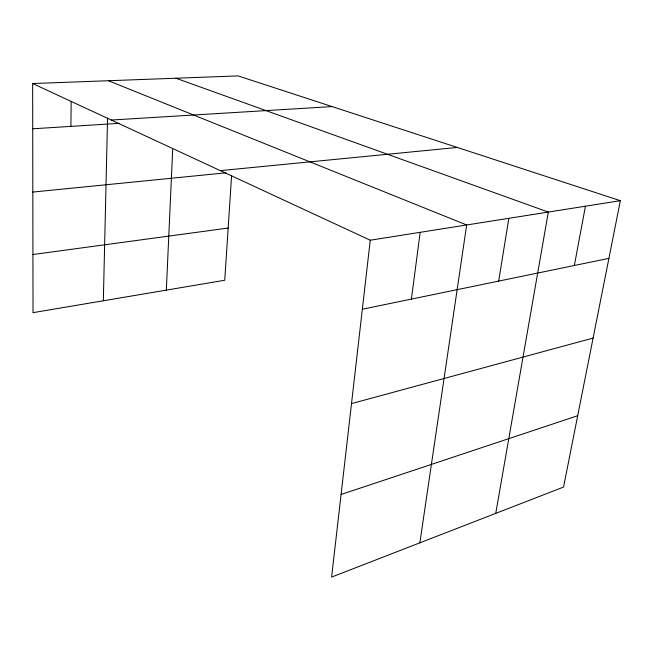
<?xml version="1.0" encoding="UTF-8"?>
<svg xmlns="http://www.w3.org/2000/svg" width="653" height="653" viewBox="0 0 653 653"><rect width="100%" height="100%" fill="white"/><g stroke="black" fill="none" stroke-linecap="round" stroke-linejoin="round"><path stroke-width="0.98" d="M70.899 126.38L71.177 101.223M103.337 300.78L107.565 118.022M166.335 290.128L172.702 149.349M231.619 175.257L224.746 280.251L33.025 312.665L32.65 83.543L238.125 75.911L620.35 200.683L563.547 487.065L331.602 577.089L370.259 240.214L32.65 83.543M411.39 299.098L420.181 232.321M419.863 542.831L466.666 224.975L108.431 80.727M498.688 281.1L508.818 218.314M495.741 513.38L548.324 212.07L175.91 78.221M574.354 265.493L585.431 206.201M341.078 494.476L577.701 415.716M351.51 403.603L593.095 338.074M362.342 309.22L608.906 258.368M370.259 240.214L620.35 200.683M32.928 254.523L228.166 228.052M32.83 192.064L225.897 172.825M220.322 170.637L457.271 147.447M32.723 128.796L119.417 123.319M111.288 120.03L332.099 106.586"/></g></svg>
